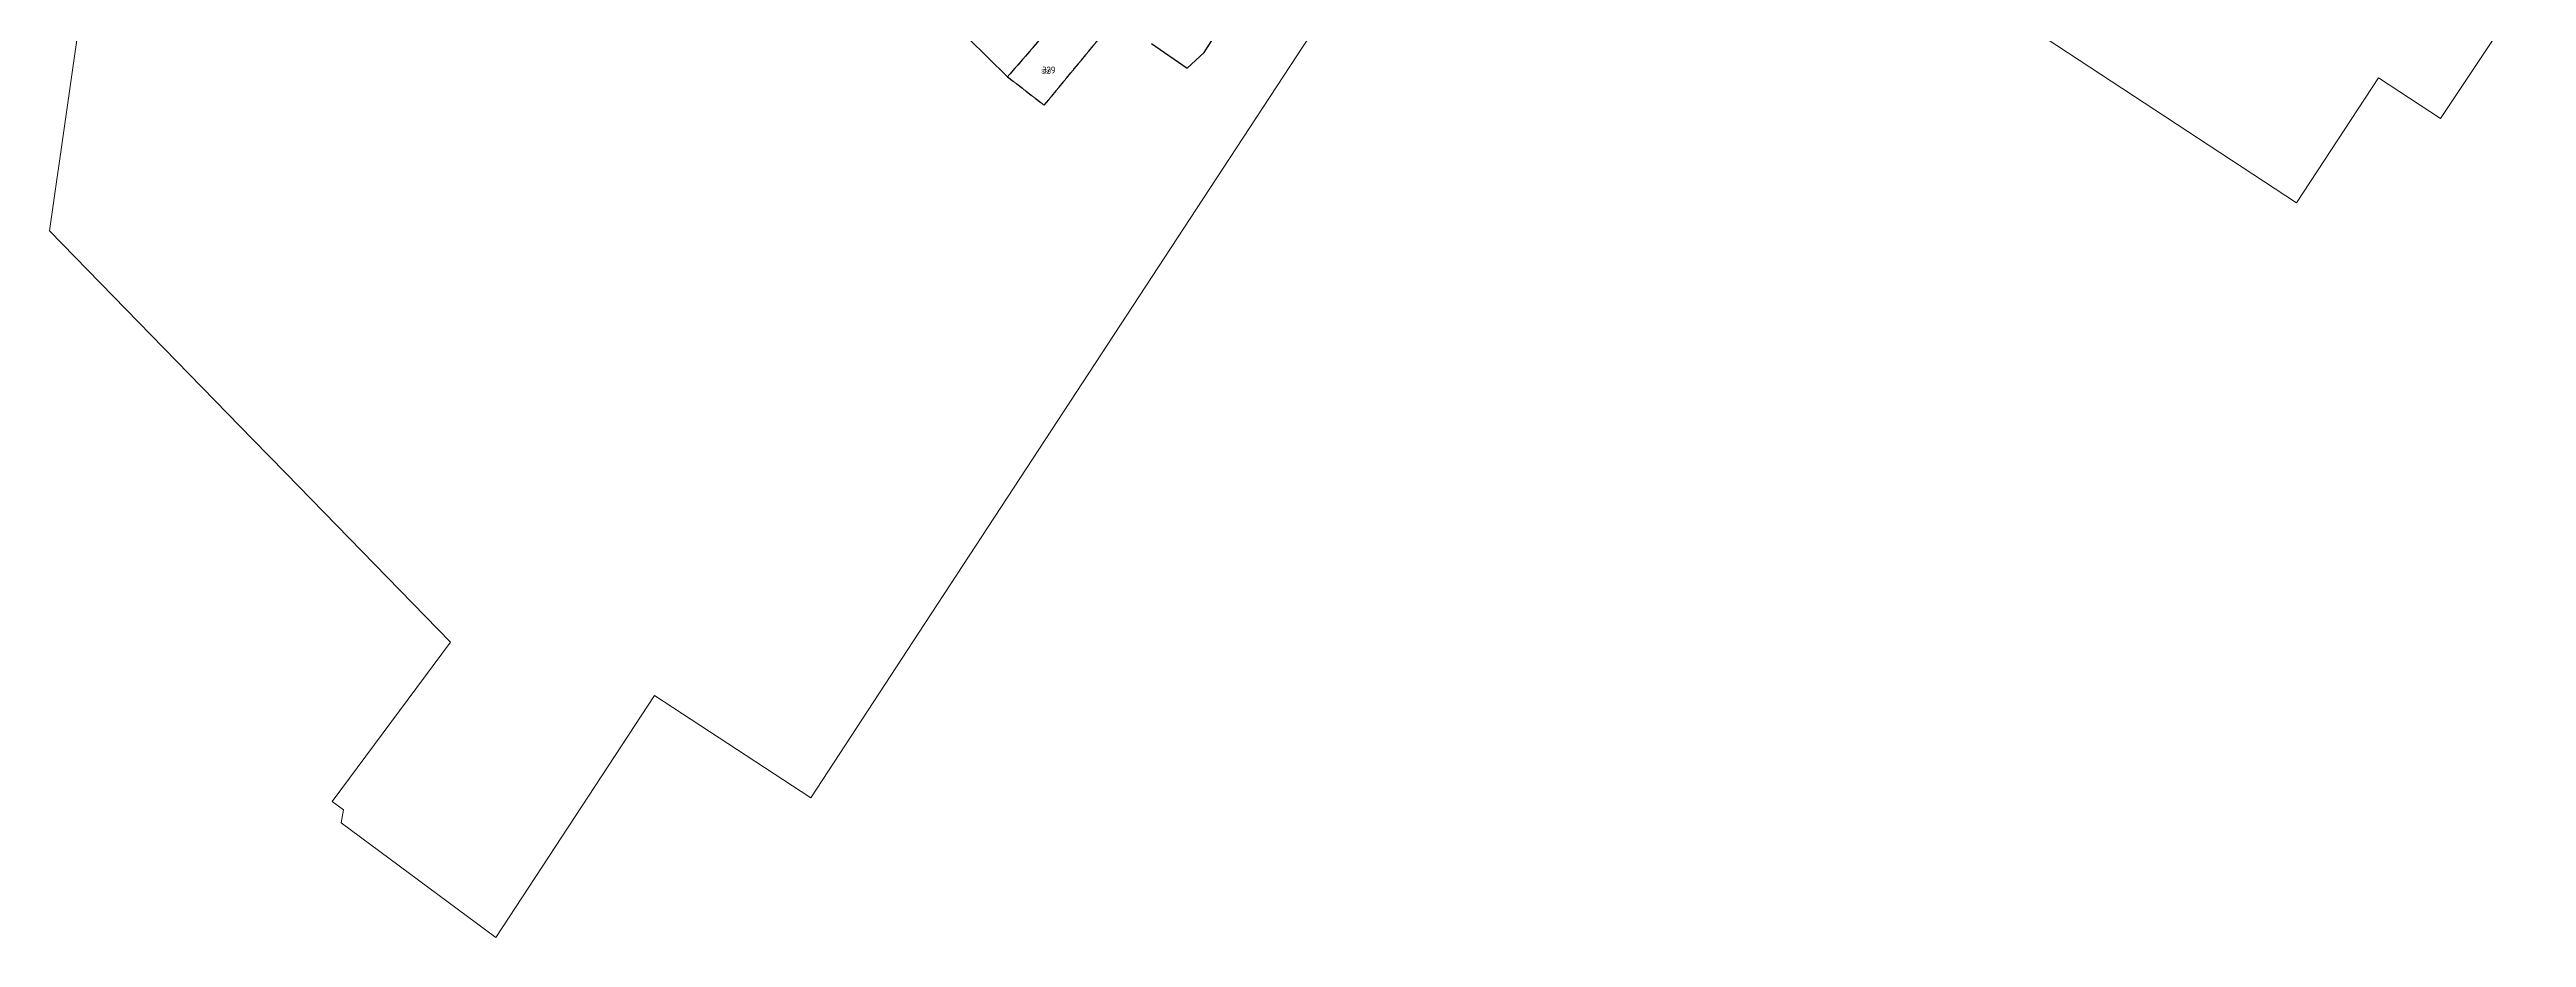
# Model space of a CAD drawing. Header units: metres. Extents: x 286940 to 288014, y 6148948 to 6150082.
# Drawn here: x 286940 to 288001, y 6148948 to 6149328 of the extents above; entities that cross this region are included whole.
import ezdxf
from ezdxf.enums import TextEntityAlignment as Align

# ---------------------------------------------------------------- set-up
doc = ezdxf.new("R2010")
doc.units = ezdxf.units.M
doc.linetypes.add('Dash', pattern=[5, 3, -2])
doc.layers.add('_User Miscellaneous12', color=7, linetype='Continuous')
doc.layers.add('Cadastre Developer_SP_NEW', color=2, linetype='Continuous', lineweight=5)
doc.styles.add('LotNum', font='isocp.shx', dxfattribs={"height": 1.8})
doc.styles.get("Standard").update_dxf_attribs({"font": 'arial.ttf'})

msp = doc.modelspace()

# ---------------------------------------------------------------- linework, layer by layer
at = {"layer": '_User Miscellaneous12', "lineweight": 0}
msp.add_lwpolyline([(287368.87106, 6149366.36261), (287382.8832, 6149354.02428), (287350.40637, 6149316.55855), (287333.57762, 6149333.16686), (287368.87106, 6149366.36261)], dxfattribs=at)
msp.add_lwpolyline([(287350.40637, 6149316.55855), (287366.10237, 6149304.31655), (287397.22957, 6149342.08269), (287382.8832, 6149354.02428)], close=True, dxfattribs=at)
at = {"layer": '_User Miscellaneous12', "linetype": 'Dash'}
msp.add_lwpolyline([(287397.29675, 6149342.09746), (287382.95052, 6149354.03883), (287350.47395, 6149316.57349), (287366.16985, 6149304.33169), (287397.29675, 6149342.09746)], close=True, dxfattribs=at)
at = {"layer": '_User Miscellaneous12', "flags": 128}
msp.add_lwpolyline([(287412.10819, 6149330.8112), (287427.43938, 6149320.26522), (287434.64877, 6149327.00806), (287439.57906, 6149334.53753)], dxfattribs=at)
at = {"layer": 'Cadastre Developer_SP_NEW', "color": 2, "lineweight": 0}
for points in [[(286969.61858, 6149458.1295), (286939.93193, 6149250.48177), (287027.05042, 6149161.10913), (287041.14239, 6149146.65314), (287111.75902, 6149074.20882), (287061.05945, 6149005.86994), (287065.87861, 6149002.29467), (287064.90625, 6148996.78943), (287131.23274, 6148947.58101), (287199.15434, 6149051.29958), (287266.0913, 6149007.46858), (287315.03181, 6149082.21414), (287431.43476, 6149259.98495), (287568.81584, 6149469.71812)], [(287776.74579, 6149345.26426), (287902.82443, 6149262.57177), (287937.92693, 6149316.06547), (287964.40631, 6149298.68771), (288001.29366, 6149354.11245)]]:
    msp.add_lwpolyline(points, dxfattribs=at)

# ---------------------------------------------------------------- texts
at = {"layer": '_User Miscellaneous12'}
msp.add_text('329', height=1.8, dxfattribs=at).set_placement((287364.90473, 6149317.96599))
at = {"layer": '_User Miscellaneous12', "lineweight": 0, "style": 'LotNum'}
msp.add_text('329', height=3, dxfattribs=at).set_placement((287368.09512, 6149320.95094, 23.5), align=Align.TOP_CENTER)

doc.saveas('drawing.dxf')
